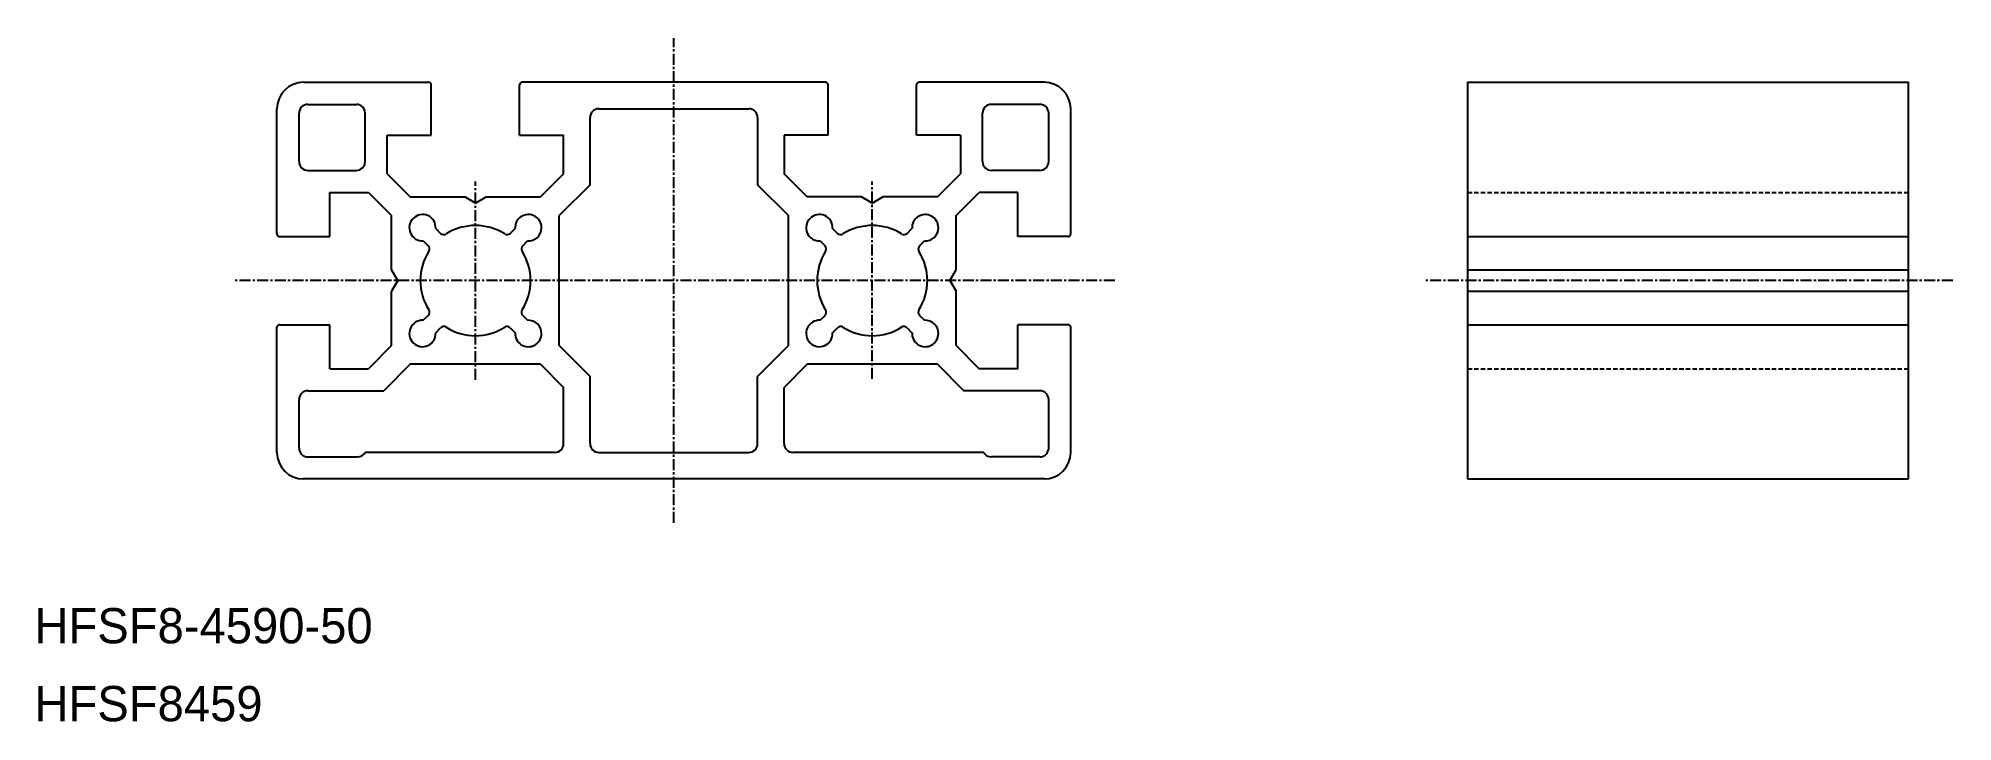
# Model space of a CAD drawing. Extents: x 0 to 217, y 0 to 78.
import ezdxf

# ---------------------------------------------------------------- set-up
doc = ezdxf.new("R2010")
doc.units = 0
doc.linetypes.add('CENTER', pattern=[2, 1.25, -0.25, 0.25, -0.25])
doc.linetypes.add('DASHED', pattern=[0.75, 0.5, -0.25])
doc.layers.get('0').update_dxf_attribs({"linetype": 'CONTINUOUS'})
doc.layers.add('CENTER', color=1, linetype='CENTER')

msp = doc.modelspace()

# ---------------------------------------------------------------- linework, layer by layer
at = {"color": 7, "linetype": 'CONTINUOUS'}
for p, q in [((30.5, 72.5), (44.7, 72.5)), ((45, 66.5), (45, 72.2)), ((55, 66.5), (55, 72.2)), ((89.7, 72.5), (55.3, 72.5)), ((90, 66.5), (90, 72.2)), ((100, 66.5), (100, 72.2)), ((114.5, 72.5), (100.3, 72.5)), ((162.5, 72.5), (162.5, 27.5)), ((162.5, 72.5), (212.5, 72.5)), ((212.5, 27.5), (212.5, 72.5)), ((27.5, 55.3), (27.5, 69.5)), ((31, 70), (36.5, 70)), ((64, 69.5), (81, 69.5)), ((114, 70), (108.5, 70)), ((117.5, 55.3), (117.5, 69.5)), ((30, 63.5), (30, 69)), ((37.5, 63.5), (37.5, 69)), ((63, 60.88), (63, 68.5)), ((82, 68.5), (82, 60.88)), ((107.5, 63.5), (107.5, 69)), ((115, 63.5), (115, 69)), ((40, 66.5), (45, 66.5)), ((40, 62.12), (40, 66.5)), ((55, 66.5), (60, 66.5)), ((60, 62.12), (60, 66.5)), ((85, 66.5), (85, 62.12)), ((90, 66.5), (85, 66.5)), ((105, 66.5), (100, 66.5)), ((105, 66.5), (105, 62.12)), ((31, 62.5), (36.5, 62.5)), ((40, 62.12), (42.62, 59.5)), ((60, 62.12), (57.38, 59.5)), ((63, 60.88), (59.5, 57.38)), ((85.5, 57.38), (82, 60.88)), ((87.62, 59.5), (85, 62.12)), ((102.38, 59.5), (105, 62.12)), ((114, 62.5), (108.5, 62.5)), ((33.5, 60), (37.88, 60)), ((33.5, 55), (33.5, 60)), ((37.88, 60), (40.5, 57.38)), ((42.62, 59.5), (48.79, 59.5)), ((50, 58.8), (48.79, 59.5)), ((50, 58.8), (51.21, 59.5)), ((51.21, 59.5), (57.38, 59.5)), ((93.79, 59.5), (87.62, 59.5)), ((95, 58.8), (93.79, 59.5)), ((95, 58.8), (96.21, 59.5)), ((102.38, 59.5), (96.21, 59.5)), ((104.5, 57.38), (107.12, 60)), ((111.5, 60), (107.12, 60)), ((111.5, 55), (111.5, 60)), ((40.5, 51.21), (40.5, 57.38)), ((59.5, 42.62), (59.5, 57.38)), ((85.5, 42.62), (85.5, 57.38)), ((104.5, 51.21), (104.5, 57.38)), ((27.8, 55), (33.5, 55)), ((44.08, 54.5), (44.64, 53.95)), ((45.5, 55.92), (46.05, 55.36)), ((53.95, 55.36), (54.5, 55.92)), ((55.36, 53.95), (55.92, 54.5)), ((89.08, 54.5), (89.64, 53.95)), ((90.5, 55.92), (91.05, 55.36)), ((98.95, 55.36), (99.5, 55.92)), ((100.36, 53.95), (100.92, 54.5)), ((117.2, 55), (111.5, 55)), ((162.5, 55), (212.5, 55)), ((41.2, 50), (40.5, 51.21)), ((41.2, 50), (40.5, 48.79)), ((103.8, 50), (104.5, 51.21)), ((103.8, 50), (104.5, 48.79)), ((162.5, 51.21), (212.5, 51.21)), ((40.5, 42.62), (40.5, 48.79)), ((104.5, 42.62), (104.5, 48.79)), ((162.5, 48.79), (212.5, 48.79)), ((44.08, 45.5), (44.64, 46.05)), ((55.36, 46.05), (55.92, 45.5)), ((89.08, 45.5), (89.64, 46.05)), ((100.36, 46.05), (100.92, 45.5)), ((27.5, 30.5), (27.5, 44.7)), ((27.8, 45), (33.5, 45)), ((33.5, 40), (33.5, 45)), ((45.5, 44.08), (46.05, 44.64)), ((53.95, 44.64), (54.5, 44.08)), ((90.5, 44.08), (91.05, 44.64)), ((98.95, 44.64), (99.5, 44.08)), ((117.2, 45), (111.5, 45)), ((111.5, 40), (111.5, 45)), ((117.5, 30.5), (117.5, 44.7)), ((162.5, 45), (212.5, 45)), ((40.5, 42.62), (37.88, 40)), ((59.5, 42.62), (63, 39.12)), ((85.5, 42.62), (82, 39.12)), ((104.5, 42.62), (107.12, 40)), ((33.5, 40), (37.88, 40)), ((42.62, 40.5), (39.62, 37.5)), ((57.38, 40.5), (42.62, 40.5)), ((57.38, 40.5), (60, 37.88)), ((63, 31.5), (63, 39.12)), ((82, 31.5), (82, 39.12)), ((87.62, 40.5), (85, 37.88)), ((102.38, 40.5), (87.62, 40.5)), ((102.38, 40.5), (105.38, 37.5)), ((111.5, 40), (107.12, 40)), ((31, 37.5), (39.62, 37.5)), ((60, 31.5), (60, 37.88)), ((85, 31.5), (85, 37.88)), ((114, 37.5), (105.38, 37.5)), ((30, 31), (30, 36.5)), ((115, 31), (115, 36.5)), ((59, 30.5), (37.5, 30.5)), ((64, 30.5), (81, 30.5)), ((107.63, 30.5), (86, 30.5)), ((31, 30), (36.63, 30)), ((114, 30), (108.5, 30)), ((114.5, 27.5), (30.5, 27.5)), ((162.5, 27.5), (212.5, 27.5))]:
    msp.add_line(p, q, dxfattribs=at)
at = {"color": 3, "linetype": 'DASHED'}
for p, q in [((162.5, 60), (212.5, 60)), ((162.5, 40), (212.5, 40))]:
    msp.add_line(p, q, dxfattribs=at)
at = {"color": 7, "linetype": 'CONTINUOUS'}
for centre, radius, start, end in [((30.5, 69.5), 3, 90, 180), ((44.7, 72.2), 0.3, 0, 90), ((55.3, 72.2), 0.3, 90, 180), ((89.7, 72.2), 0.3, 0, 90), ((100.3, 72.2), 0.3, 90, 180), ((114.5, 69.5), 3, 0, 90), ((31, 69), 1, 90, 180), ((36.5, 69), 1, 0, 90), ((64, 68.5), 1, 90, 180), ((81, 68.5), 1, 0, 90), ((108.5, 69), 1, 90, 180), ((114, 69), 1, 0, 90), ((31, 63.5), 1, 180, 270), ((36.5, 63.5), 1, 270, 0), ((108.5, 63.5), 1, 180, 270), ((114, 63.5), 1, 270, 0), ((44, 56), 1.5, 356.8101, 273.1899), ((56, 56), 1.5, 0, 183.1903), ((89, 56), 1.5, 356.8101, 273.1899), ((101, 56), 1.5, 0, 183.1903), ((27.8, 55.3), 0.3, 180, 270), ((46.41, 55.71), 0.5, 225, 302.1604), ((50, 50), 6.25, 57.8396, 122.1604), ((53.59, 55.71), 0.5, 237.8396, 315), ((56, 56), 1.5, 266.8108, 360), ((91.41, 55.71), 0.5, 225, 302.1604), ((95, 50), 6.25, 57.8396, 122.1604), ((98.59, 55.71), 0.5, 237.8396, 315), ((101, 56), 1.5, 266.8108, 360), ((117.2, 55.3), 0.3, 270, 0), ((50, 50), 6.25, 147.8396, 212.1604), ((44.29, 53.59), 0.5, 327.8396, 45), ((55.71, 53.59), 0.5, 135, 212.1604), ((50, 50), 6.25, 327.8396, 32.1604), ((95, 50), 6.25, 147.8396, 212.1604), ((89.29, 53.59), 0.5, 327.8396, 45), ((100.71, 53.59), 0.5, 135, 212.1604), ((95, 50), 6.25, 327.8396, 32.1604), ((44.29, 46.41), 0.5, 315, 32.1604), ((55.71, 46.41), 0.5, 147.8396, 225), ((89.29, 46.41), 0.5, 315, 32.1604), ((100.71, 46.41), 0.5, 147.8396, 225), ((27.8, 44.7), 0.3, 90, 180), ((44, 44), 1.5, 86.8101, 3.1896), ((46.41, 44.29), 0.5, 57.8396, 135), ((50, 50), 6.25, 237.8396, 302.1604), ((53.59, 44.29), 0.5, 45, 122.1597), ((56, 44), 1.5, 176.8104, 0), ((56, 44), 1.5, 0, 93.1895), ((89, 44), 1.5, 86.8101, 3.1896), ((91.41, 44.29), 0.5, 57.8396, 135), ((95, 50), 6.25, 237.8396, 302.1604), ((98.59, 44.29), 0.5, 45, 122.1597), ((101, 44), 1.5, 176.8104, 0), ((101, 44), 1.5, 0, 93.1895), ((117.2, 44.7), 0.3, 0, 90), ((31, 36.5), 1, 90, 180), ((114, 36.5), 1, 0, 90), ((30.5, 30.5), 3, 180, 270), ((31, 31), 1, 180, 270), ((36.63, 31), 1, 270, 330), ((59, 31.5), 1, 270, 0), ((64, 31.5), 1, 180, 270), ((81, 31.5), 1, 270, 0), ((86, 31.5), 1, 180, 270), ((108.5, 31), 1, 210, 270), ((114, 31), 1, 270, 0), ((114.5, 30.5), 3, 270, 0)]:
    msp.add_arc(centre, radius, start, end, dxfattribs=at)
at = {"layer": 'CENTER', "color": 1, "linetype": 'CENTER'}
for p, q in [((72.5, 22.5), (72.5, 77.5)), ((50, 38.75), (50, 61.25)), ((95, 38.85), (95, 61.25)), ((122.5, 50), (22.5, 50)), ((217.5, 50), (157.5, 50))]:
    msp.add_line(p, q, dxfattribs=at)

# ---------------------------------------------------------------- texts
at = {"color": 7, "linetype": 'CONTINUOUS'}
for s, p in [('HFSF8-4590-50', (0, 8.84)), ('HFSF8459', (0, 0))]:
    msp.add_text(s, height=4, dxfattribs=at).set_placement(p)

doc.saveas('drawing.dxf')
